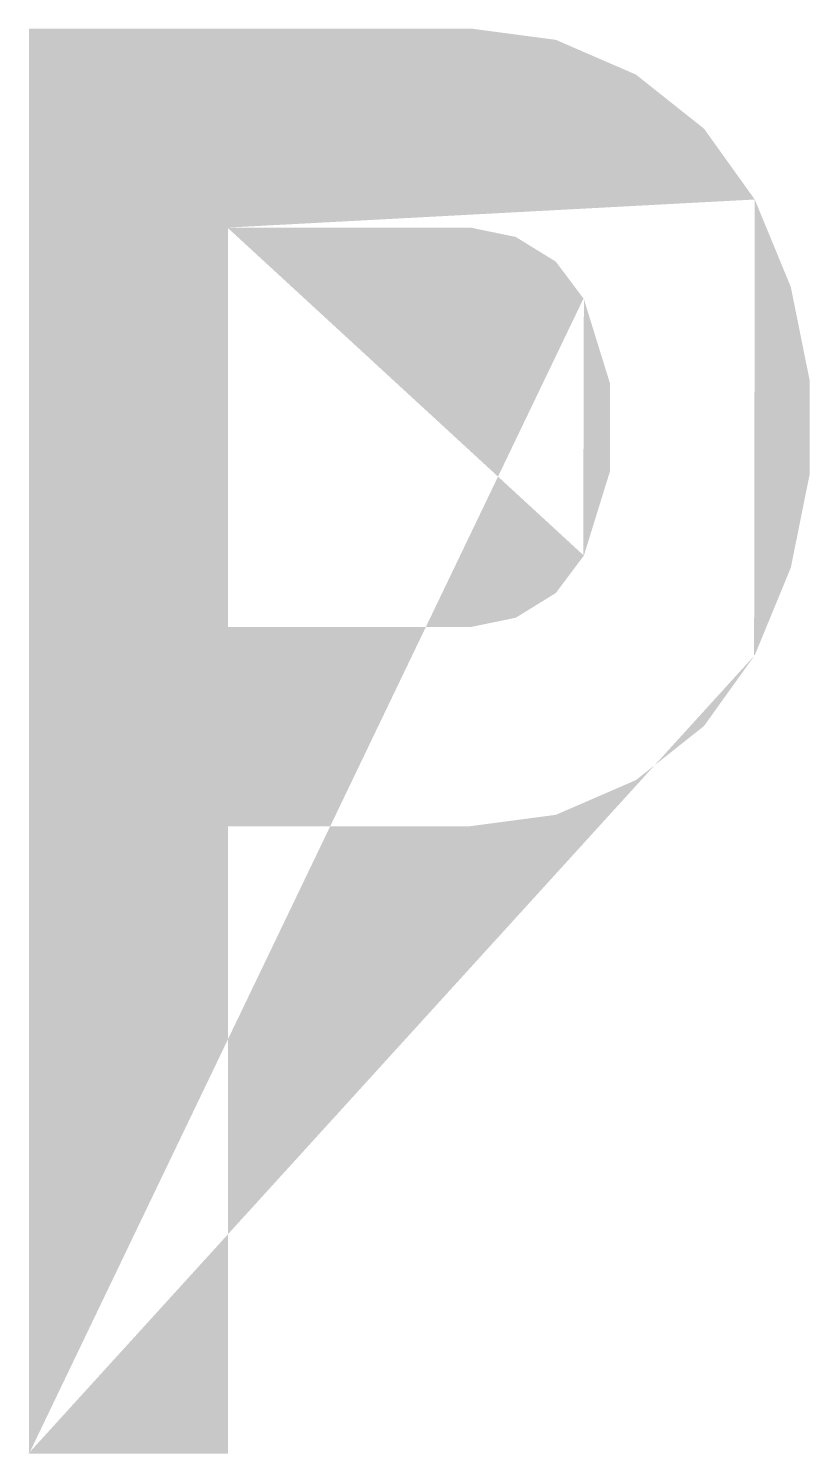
# Model space of a CAD drawing. Extents: x 182 to 1067, y -1436 to 264.
# Drawn here: x 407.5 to 437.6, y -44.4 to 10.6 of the extents above; entities that cross this region are included whole.
import ezdxf

# ---------------------------------------------------------------- set-up
doc = ezdxf.new("R2010")
doc.units = 0
doc.header["$LTSCALE"] = 12
doc.header["$MEASUREMENT"] = 0
doc.layers.add('GREEN', color=84, linetype='CONTINUOUS')

msp = doc.modelspace()

# ---------------------------------------------------------------- hatches: boundary and pattern name
at = {"layer": 'GREEN'}
h = msp.add_hatch(color=256, dxfattribs=at)
h.paths.add_polyline_path([(424.526, 2.908), (424.501, 2.908)], flags=16)
edge = h.paths.add_edge_path(flags=17)
edge.add_line((415.17, -12.506), (415.17, 2.908))
edge.add_line((415.17, 2.908), (424.526, 2.908))
edge.add_line((426.279, 2.547), (424.526, 2.908))
edge.add_line((426.279, 2.547), (427.826, 1.593))
edge.add_line((427.826, 1.593), (428.908, 0.15))
edge.add_line((428.908, 0.15), (429.914, -3.098))
edge.add_line((429.914, -3.098), (429.914, -6.5))
edge.add_line((429.914, -6.5), (428.908, -9.748))
edge.add_line((428.908, -9.748), (427.826, -11.191))
edge.add_line((427.826, -11.191), (426.279, -12.145))
edge.add_line((426.279, -12.145), (424.526, -12.506))
edge.add_line((424.526, -12.506), (415.17, -12.506))
h.paths.add_polyline_path([(424.501, 10.589), (424.526, 10.589)], flags=16)
edge = h.paths.add_edge_path()
edge.add_line((415.17, -44.391), (407.489, -44.391))
edge.add_line((407.489, -44.391), (407.489, 10.589))
edge.add_line((407.489, 10.589), (424.526, 10.589))
edge.add_line((427.826, 10.151), (424.526, 10.589))
edge.add_line((427.826, 10.151), (430.919, 8.811))
edge.add_line((430.919, 8.811), (433.548, 6.723))
edge.add_line((433.548, 6.723), (435.507, 3.99))
edge.add_line((435.507, 3.99), (436.899, 0.614))
edge.add_line((436.899, 0.614), (437.621, -2.969))
edge.add_line((437.621, -2.969), (437.621, -6.629))
edge.add_line((437.621, -6.629), (436.899, -10.212))
edge.add_line((436.899, -10.212), (435.507, -13.589))
edge.add_line((435.507, -13.589), (433.548, -16.321))
edge.add_line((433.548, -16.321), (430.919, -18.409))
edge.add_line((430.919, -18.409), (427.826, -19.749))
edge.add_line((427.826, -19.749), (424.526, -20.187))
edge.add_line((424.526, -20.187), (415.17, -20.187))
edge.add_line((415.17, -20.187), (415.17, -44.391))
edge = h.paths.add_edge_path()
edge.add_line((415.17, 2.908), (415.144, 2.908))
edge.add_line((428.908, -9.748), (428.883, -9.748))
edge.add_line((428.908, 0.15), (428.883, 0.15))
edge.add_line((407.489, -44.391), (407.463, -44.391))
edge.add_line((435.507, -13.589), (435.481, -13.589))
edge.add_line((435.507, 3.99), (435.481, 3.99))
h = msp.add_hatch(color=256, dxfattribs=at)
h.paths.add_polyline_path([(424.526, 2.908), (424.501, 2.908)], flags=16)
edge = h.paths.add_edge_path(flags=17)
edge.add_line((415.17, -12.506), (415.17, 2.908))
edge.add_line((415.17, 2.908), (424.526, 2.908))
edge.add_line((426.279, 2.547), (424.526, 2.908))
edge.add_line((426.279, 2.547), (427.826, 1.593))
edge.add_line((427.826, 1.593), (428.908, 0.15))
edge.add_line((428.908, 0.15), (429.914, -3.098))
edge.add_line((429.914, -3.098), (429.914, -6.5))
edge.add_line((429.914, -6.5), (428.908, -9.748))
edge.add_line((428.908, -9.748), (427.826, -11.191))
edge.add_line((427.826, -11.191), (426.279, -12.145))
edge.add_line((426.279, -12.145), (424.526, -12.506))
edge.add_line((424.526, -12.506), (415.17, -12.506))
h.paths.add_polyline_path([(424.501, 10.589), (424.526, 10.589)], flags=16)
edge = h.paths.add_edge_path()
edge.add_line((415.17, -44.391), (407.489, -44.391))
edge.add_line((407.489, -44.391), (407.489, 10.589))
edge.add_line((407.489, 10.589), (424.526, 10.589))
edge.add_line((427.826, 10.151), (424.526, 10.589))
edge.add_line((427.826, 10.151), (430.919, 8.811))
edge.add_line((430.919, 8.811), (433.548, 6.723))
edge.add_line((433.548, 6.723), (435.507, 3.99))
edge.add_line((435.507, 3.99), (436.899, 0.614))
edge.add_line((436.899, 0.614), (437.621, -2.969))
edge.add_line((437.621, -2.969), (437.621, -6.629))
edge.add_line((437.621, -6.629), (436.899, -10.212))
edge.add_line((436.899, -10.212), (435.507, -13.589))
edge.add_line((435.507, -13.589), (433.548, -16.321))
edge.add_line((433.548, -16.321), (430.919, -18.409))
edge.add_line((430.919, -18.409), (427.826, -19.749))
edge.add_line((427.826, -19.749), (424.526, -20.187))
edge.add_line((424.526, -20.187), (415.17, -20.187))
edge.add_line((415.17, -20.187), (415.17, -44.391))
edge = h.paths.add_edge_path()
edge.add_line((415.17, 2.908), (415.144, 2.908))
edge.add_line((428.908, -9.748), (428.883, -9.748))
edge.add_line((428.908, 0.15), (428.883, 0.15))
edge.add_line((407.489, -44.391), (407.463, -44.391))
edge.add_line((435.507, -13.589), (435.481, -13.589))
edge.add_line((435.507, 3.99), (435.481, 3.99))

doc.saveas('drawing.dxf')
